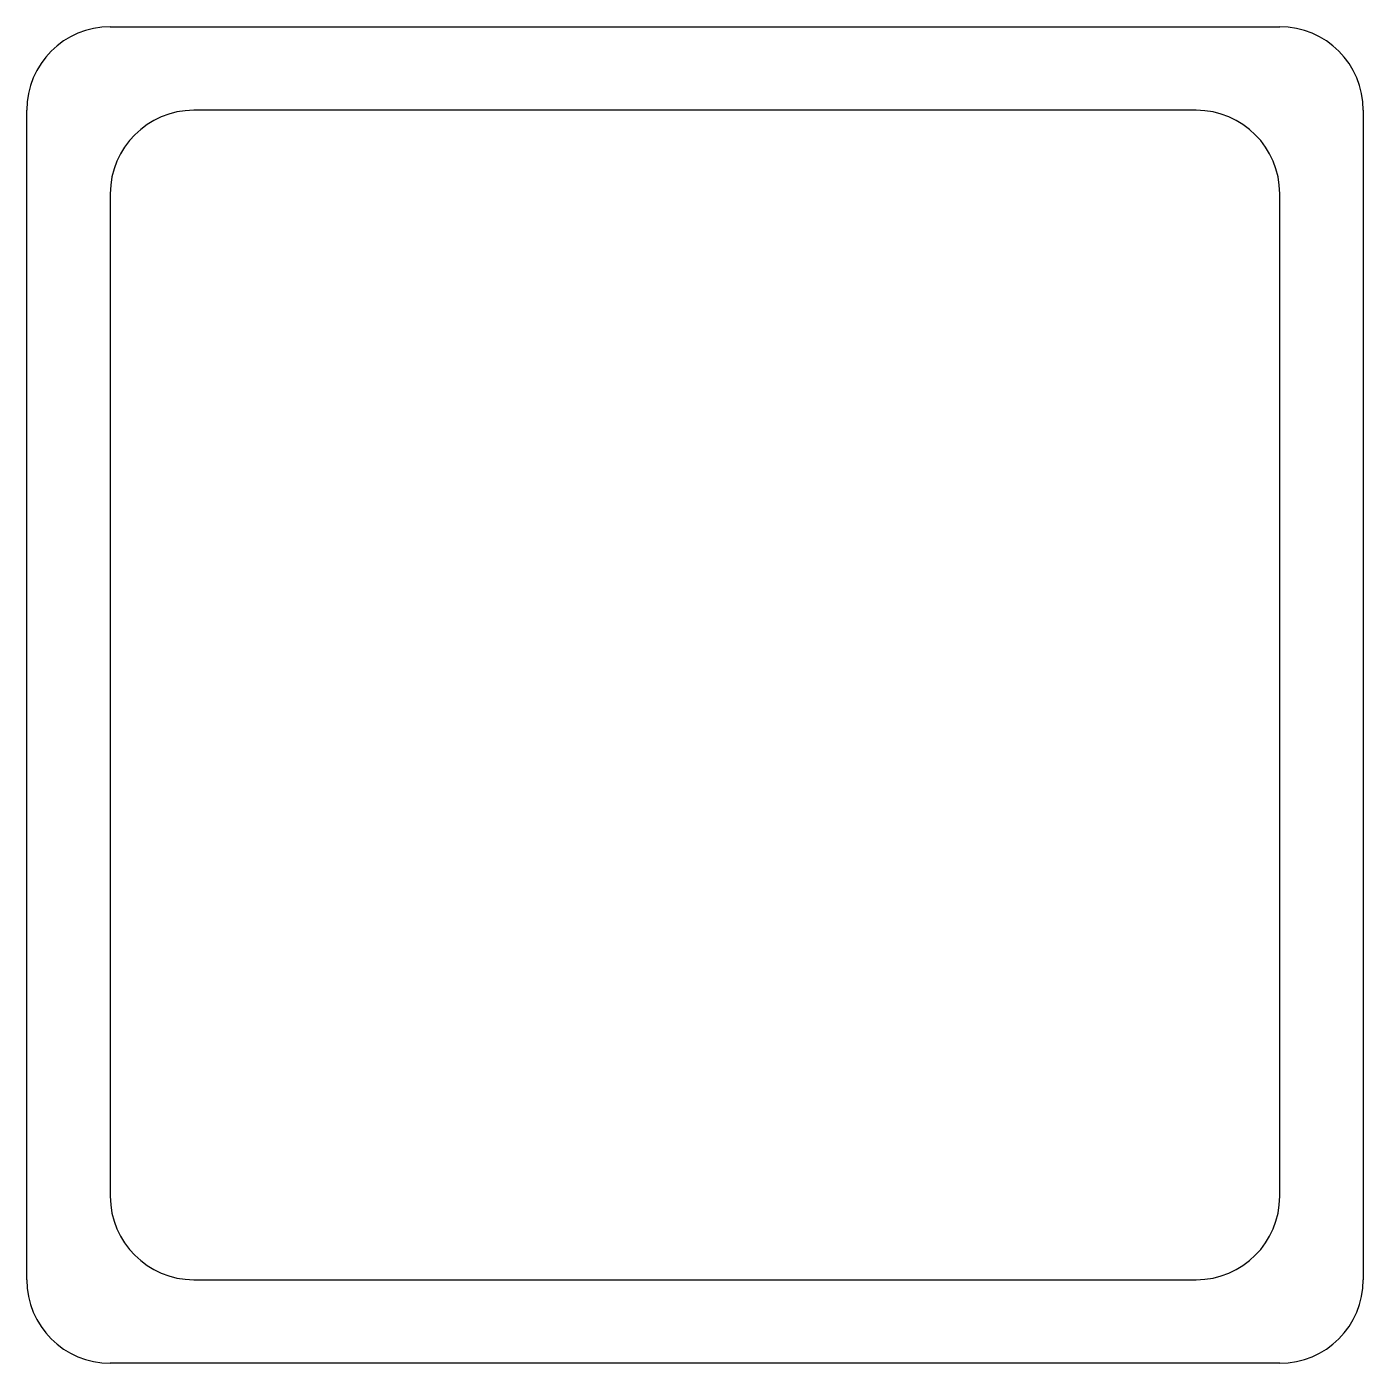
# Model space of a CAD drawing. Header units: inches. Extents: x -47 to 55, y 0 to 102.
import ezdxf

# ---------------------------------------------------------------- set-up
doc = ezdxf.new("R2010")
doc.units = ezdxf.units.IN
doc.header["$MEASUREMENT"] = 0

msp = doc.modelspace()

# ---------------------------------------------------------------- linework, layer by layer
at = {"color": 7}
for p, q in [((-40.22, 101.79), (48.68, 101.79)), ((-46.57, 6.54), (-46.57, 95.44)), ((42.33, 95.44), (-33.87, 95.44)), ((55.03, 95.44), (55.03, 6.54)), ((-40.22, 89.09), (-40.22, 12.89)), ((48.68, 12.89), (48.68, 89.09)), ((-33.87, 6.54), (42.33, 6.54)), ((48.68, 0.19), (-40.22, 0.19))]:
    msp.add_line(p, q, dxfattribs=at)
for centre, start, end in [((-40.22, 95.44), 90, 180), ((48.68, 95.44), 360, 90), ((-33.87, 89.09), 90, 180), ((42.33, 89.09), 0, 90), ((-33.87, 12.89), 180, 270), ((42.33, 12.89), 270, 360), ((-40.22, 6.54), 180, 270), ((48.68, 6.54), 270, 0)]:
    msp.add_arc(centre, 6.35, start, end, dxfattribs=at)

doc.saveas('drawing.dxf')
